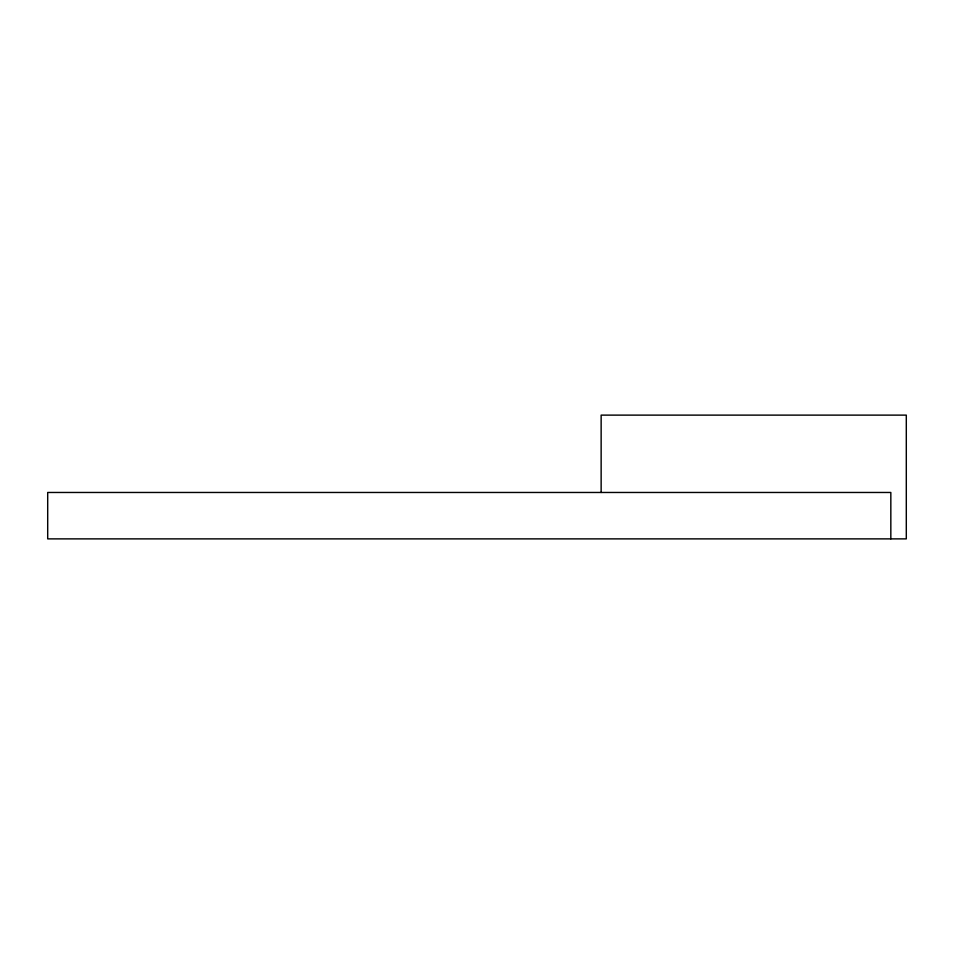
<?xml version="1.0" encoding="UTF-8"?>
<svg xmlns="http://www.w3.org/2000/svg" width="954" height="954" viewBox="0 0 954 954"><rect width="100%" height="100%" fill="white"/><g stroke="black" fill="none" stroke-linecap="round" stroke-linejoin="round"><path stroke-width="1.43" d="M890.833 538.879L890.833 492.467L47.7 492.467L47.7 538.879L906.3 538.879L906.3 415.121L601.139 415.121L601.139 492.467"/></g></svg>
